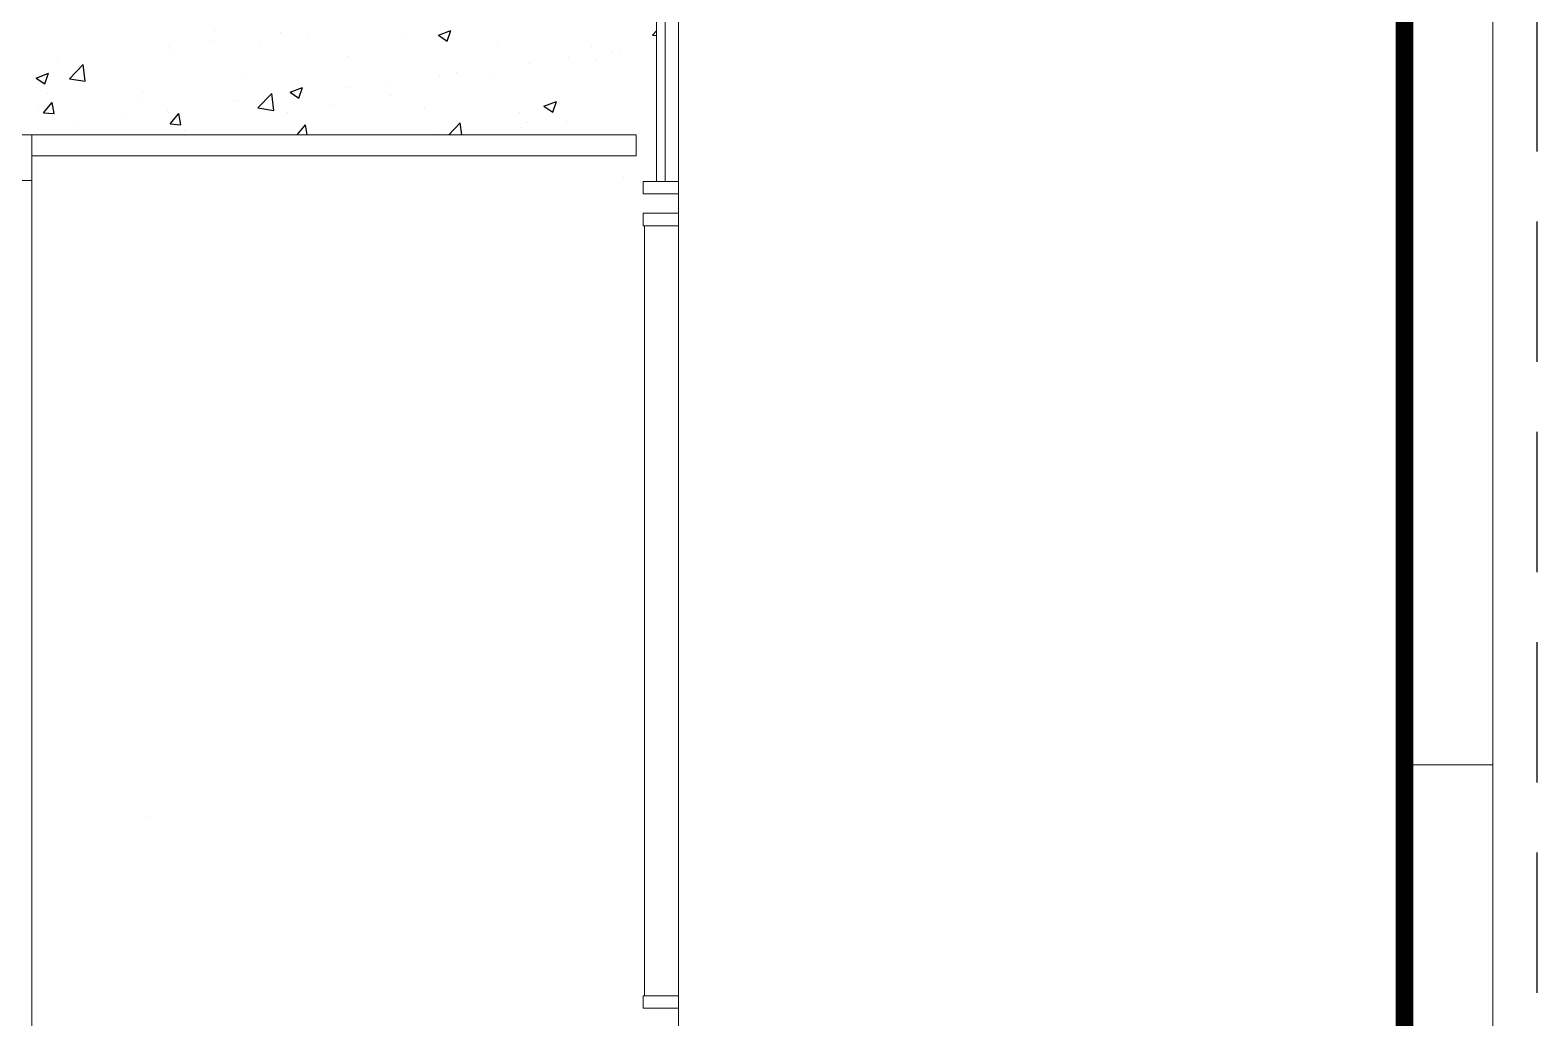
# Model space of a CAD drawing. Header units: millimetres. Extents: x 6597 to 20911, y -10306 to -132.
# Drawn here: x 14769 to 15622, y -1535 to -976 of the extents above; entities that cross this region are included whole.
import ezdxf

# ---------------------------------------------------------------- set-up
doc = ezdxf.new("R2010")
doc.units = ezdxf.units.MM
doc.header["$LTSCALE"] = 25
doc.header["$MEASUREMENT"] = 0
doc.linetypes.add('HIDDEN2', pattern=[4.7625, 3.175, -1.5875])
doc.layers.add('MAAI - ALVENARIA', color=7, linetype='Continuous', lineweight=0)
doc.layers.add('TEXTO', color=7, linetype='Continuous', lineweight=30)
doc.layers.add('MAAI - VEGETAÇÃO', color=106, linetype='Continuous')

msp = doc.modelspace()

# ---------------------------------------------------------------- linework, layer by layer
at = {"linetype": 'HIDDEN2'}
msp.add_line((15621.73, -131.97), (15621.73, -4386.97), dxfattribs=at)
at = {"lineweight": 0}
for p, q in [((15596.73, -156.97), (15596.73, -4361.97)), ((15596.73, -1391.97), (15546.73, -1391.97))]:
    msp.add_line(p, q, dxfattribs=at)
at = {"layer": 'MAAI - ALVENARIA'}
for p, q in [((15135.93, -277.79), (15135.93, -2292.79)), ((15123.43, -1061.79), (15123.43, -825.79)), ((15128.43, -825.79), (15128.43, -1061.79)), ((14769.93, -1035.29), (14744.93, -1035.29)), ((14769.93, -1035.29), (14769.93, -1047.29)), ((15111.93, -1035.29), (14769.93, -1035.29)), ((14769.93, -1061.29), (14769.93, -1035.29)), ((15111.93, -1035.29), (15111.93, -1047.29)), ((14769.93, -1047.29), (15111.93, -1047.29)), ((14744.93, -1061.29), (14769.93, -1061.29)), ((14744.93, -1061.29), (14769.93, -1061.29)), ((15135.93, -1061.79), (15115.93, -1061.79)), ((15115.93, -1061.79), (15115.93, -1068.79)), ((15128.43, -1061.79), (15123.43, -1061.79)), ((15135.93, -1068.79), (15135.93, -1061.79)), ((15115.93, -1068.79), (15135.93, -1068.79)), ((15135.93, -1079.79), (15115.93, -1079.79)), ((15115.93, -1079.79), (15115.93, -1086.79)), ((15135.93, -1086.79), (15135.93, -1079.79)), ((15115.93, -1086.79), (15135.93, -1086.79)), ((15116.7, -1522.79), (15116.7, -1086.79)), ((15135.93, -1522.79), (15115.93, -1522.79)), ((15115.93, -1522.79), (15115.93, -1529.79)), ((15135.93, -1529.79), (15135.93, -1522.79)), ((15115.93, -1529.79), (15135.93, -1529.79))]:
    msp.add_line(p, q, dxfattribs=at)
at = {"layer": 'MAAI - ALVENARIA', "ltscale": 0.025}
msp.add_line((14769.93, -1061.29), (14769.93, -1599.29), dxfattribs=at)
at = {"layer": 'MAAI - VEGETAÇÃO', "linetype": 'Continuous', "transparency": 33554559}
for p, q in [((14873.12, -976.53), (14873.12, -976.53)), ((14910.62, -977.14), (14910.62, -977.14)), ((14926.5, -978.78), (14926.5, -978.78)), ((15000.08, -978.94), (15007.08, -976.26)), ((15000.08, -978.94), (15005.05, -982.3)), ((15005.05, -982.3), (15007.08, -976.26)), ((15121.25, -978.98), (15123.43, -976.39)), ((15121.25, -978.98), (15123.43, -979.17)), ((14847.71, -985.42), (14847.71, -985.42)), ((14848.23, -989.25), (14848.23, -989.25)), ((14872.74, -982.12), (14872.74, -982.12)), ((14898.74, -982.85), (14898.74, -982.85)), ((14979.88, -981.04), (14979.88, -981.04)), ((15007.2, -980.86), (15007.2, -980.86)), ((15033.26, -983.29), (15033.26, -983.29)), ((15086.64, -985.55), (15086.64, -985.55)), ((15098.56, -988.37), (15098.56, -988.37)), ((15103.25, -987.7), (15103.25, -987.7)), ((14784.56, -993.73), (14784.56, -993.73)), ((14791.17, -1003.57), (14798.96, -995.45)), ((14796.88, -996.29), (14796.88, -996.29)), ((14800.05, -1004.96), (14798.95, -995.46)), ((14948.88, -990.87), (14948.88, -990.87)), ((15051.32, -995.2), (15051.32, -995.2)), ((15073.53, -991.67), (15073.53, -991.67)), ((15089.48, -992.8), (15089.48, -992.8)), ((14772.35, -1003.19), (14779.35, -1000.5)), ((14772.35, -1003.19), (14777.32, -1006.54)), ((14777.32, -1006.54), (14779.35, -1000.5)), ((14791.16, -1003.58), (14800.05, -1004.96)), ((14890.56, -1000.88), (14890.56, -1000.88)), ((14972.5, -1004.97), (14972.5, -1004.97)), ((15000.81, -1001.6), (15000.81, -1001.6)), ((15010.37, -999.98), (15010.37, -999.98)), ((15031.16, -1002.81), (15031.16, -1002.81)), ((14778.75, -1011.67), (14778.75, -1011.67)), ((14832.14, -1013.93), (14832.14, -1013.93)), ((14832.25, -1010.89), (14832.25, -1010.89)), ((14897.89, -1020.12), (14905.68, -1012)), ((14906.78, -1021.51), (14905.67, -1012.01)), ((14916.06, -1011.2), (14923.06, -1008.51)), ((14916.06, -1011.2), (14921.03, -1014.55)), ((14921.03, -1014.55), (14923.06, -1008.51)), ((14947.47, -1008.26), (14947.47, -1008.26)), ((14949.46, -1008.64), (14949.46, -1008.64)), ((14972.84, -1012.82), (14972.84, -1012.82)), ((14773.93, -1020.9), (14773.93, -1020.9)), ((14776.5, -1022.83), (14781.32, -1017.08)), ((14776.5, -1022.83), (14782.47, -1023.35)), ((14782.47, -1023.35), (14781.32, -1017.08)), ((14846.44, -1021.56), (14846.44, -1021.56)), ((14847.01, -1022.54), (14847.01, -1022.54)), ((14848.22, -1029.1), (14853.04, -1023.36)), ((14854.2, -1029.63), (14853.04, -1023.36)), ((14884.31, -1016.58), (14884.31, -1016.58)), ((14885.52, -1016.18), (14885.52, -1016.18)), ((14897.52, -1016.14), (14897.52, -1016.14)), ((14897.88, -1020.13), (14906.78, -1021.51)), ((14914.53, -1022.83), (14914.53, -1022.83)), ((14938.9, -1018.44), (14938.9, -1018.44)), ((14992.28, -1020.69), (14992.28, -1020.69)), ((15045.66, -1022.95), (15045.66, -1022.95)), ((15059.77, -1019.21), (15066.77, -1016.52)), ((15059.77, -1019.21), (15064.75, -1022.56)), ((15064.74, -1022.56), (15066.77, -1016.52)), ((14795.67, -1029.58), (14795.67, -1029.58)), ((14821.4, -1024.86), (14821.4, -1024.86)), ((14848.22, -1029.1), (14854.2, -1029.63)), ((14920.02, -1035.29), (14924.77, -1029.63)), ((14925.81, -1035.29), (14924.77, -1029.63)), ((15005.94, -1035.29), (15012.4, -1028.56)), ((15013.18, -1035.29), (15012.4, -1028.57)), ((15047.22, -1031.11), (15047.22, -1031.11)), ((15050.1, -1028.49), (15050.1, -1028.49)), ((15072.26, -1027.81), (15072.26, -1027.81)), ((14856.21, -1032.85), (14856.21, -1032.85)), ((14999.59, -1034.89), (14999.59, -1034.89)), ((15104.93, -1059.62), (15104.93, -1059.62)), ((14835.06, -1421.15), (14835.06, -1421.15))]:
    msp.add_line(p, q, dxfattribs=at)
at = {"layer": 'TEXTO', "color": 7, "const_width": 10}
msp.add_lwpolyline([(15546.73, -206.97), (9776.73, -206.97), (9776.73, -4311.97), (15546.73, -4311.97)], close=True, dxfattribs=at)

doc.saveas('drawing.dxf')
